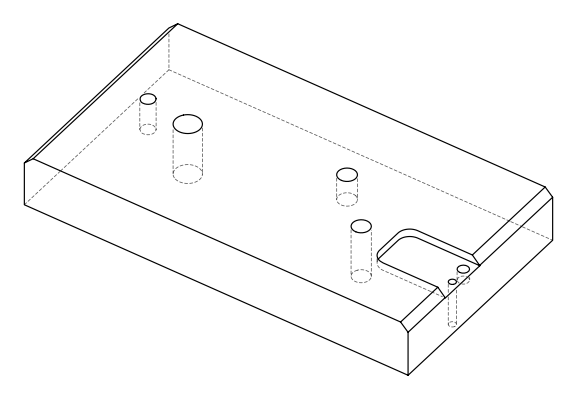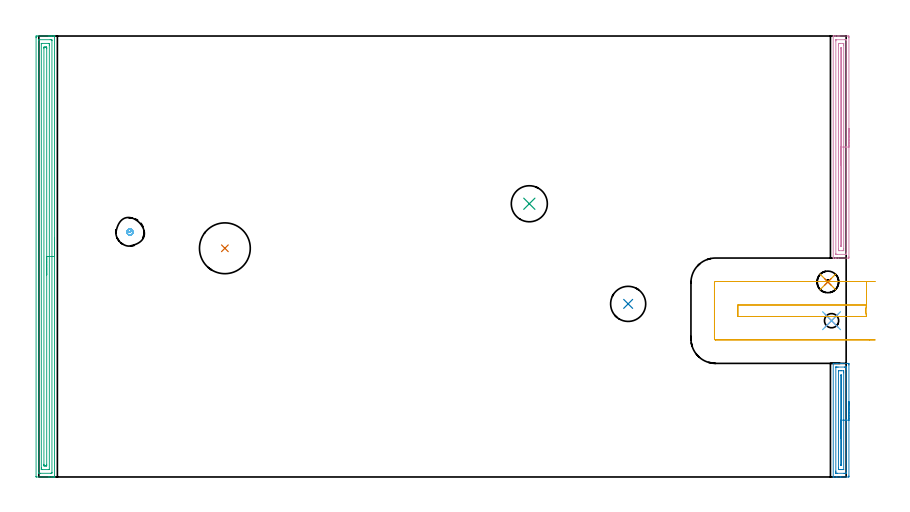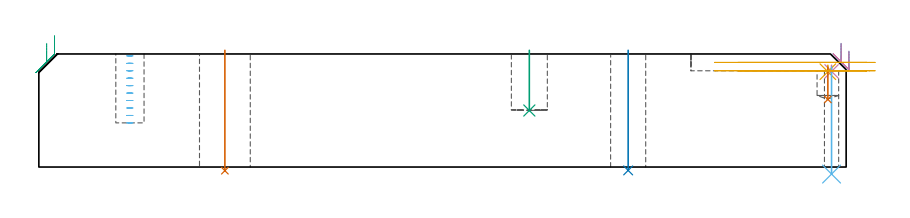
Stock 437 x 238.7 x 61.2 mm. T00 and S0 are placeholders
(PLAN: 12 operations, 8 tool changes, 17.2 min)
(1 INDEXABLE_INSERT_DRILL_THROUGH_HOLE_FROM_SOLID | STEP1HOLE_1 | NXT0302_026 | 0.26 min | 36314 mm3)
(2 INDEXABLE_INSERT_DRILL_THROUGH_HOLE_FROM_SOLID_1 | STEP1HOLE_2 | NXT0302_009 | 0.26 min | 17325 mm3)
(3 INDEXABLE_INSERT_DRILL_BLIND_HOLE_FROM_SOLID | STEP1POCKET | NXT0302_010 | 0.13 min | 9052 mm3)
(4 SPOT_DRILL | STEP1HOLE | NXT0321_9005460120000 | 0.03 min | 907 mm3)
(5 SPOT_DRILL_1 | STEP1POCKET_1 | NXT0321_9005460120000 | 0.03 min | 928 mm3)
(6 DRILL_THROUGH_HOLE_INTO_CENTER | STEP1HOLE | UGT0301_196 | 0.24 min | 2429 mm3)
(7 DRILL_BLIND_HOLE_INTO_CENTER | STEP1POCKET_1 | NXT0301_088 | 0.07 min | 1598 mm3)
(8 AREA_MILL | FG_CHAMFER_SURFACE | UGT0205_001 | 2.11 min | 2408 mm3)
(9 AREA_MILL_1 | FG_CHAMFER_SURFACE_1 | UGT0205_001 | 7.86 min | 11937 mm3)
(10 AREA_MILL_2 | FG_CHAMFER_SURFACE_2 | UGT0205_001 | 3.99 min | 4518 mm3)
(11 MILL_SLOT | SLOT_PARTIAL_RECTANGULAR | UGT0201_109 | Follow Part, ap 6.35, ae 75% | 1.56 min | 40570 mm3)
(12 MILL_BLIND_HOLE_FROM_SOLID_MATERIAL | STEP1POCKET_2 | UGT0201_130 | Spiral | 0.64 min | 6851 mm3)
(TOOL NXT0302_026 | Index. Insert Drill 27.5mm [880-D2750L32-03] | D27.5 PA176 FL83 Z2)
(TOOL NXT0302_009 | Index. Insert Drill 19mm [880-D1900L25-05] | D19 PA176 FL95 Z2)
(TOOL NXT0302_010 | Index. Insert Drill 19.5mm [880-D1950L25-05] | D19.5 PA176 FL98 Z2)
(TOOL NXT0321_9005460120000 | NC Spot Drill, 142deg, 12mm, Carbide, Uncoated | D12 PA142 FL30 Z2)
(TOOL UGT0301_196 | Twist Drill 7.7 mm | D7.7 PA118 FL73 Z2)
(TOOL NXT0301_088 | Carbide Drill 11.7mm [860.1-1170-035A1-MM 2214] | D11.7 PA140 FL55 Z2)
(TOOL UGT0205_001 | Chamfer Mill 20 x 3 x 45 deg. | D20 FL50 Z2)
(TOOL UGT0201_109 | End Mill 25.4 mm | D25.4 FL25 Z2)
(TOOL UGT0201_130 | Carbide End Mill 12.0 | D12 FL15 Z4)
(OP 1 INDEXABLE_INSERT_DRILL_THROUGH_HOLE_FROM_SOLID)
G17 G21 G94 G90
T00 M6
G54
G17 G0 G90 X100.7 Y123.8 S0 M3
G43 Z71.2 H1
G94 G81 G98 Z-1.98 F250. R63.2
G80
M5
M2
(OP 2 INDEXABLE_INSERT_DRILL_THROUGH_HOLE_FROM_SOLID_1)
G17 G21 G94 G90
T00 M6
G54
G17 G0 G90 X319. Y93.7 S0 M3
G43 Z71.2 H1
G94 G81 G98 Z-1.832 F250. R63.2
G80
M5
M2
(OP 3 INDEXABLE_INSERT_DRILL_BLIND_HOLE_FROM_SOLID)
G17 G21 G94 G90
T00 M6
G54
G17 G0 G90 X265.5 Y147.9 S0 M3
G43 Z71.2 H1
G94 G81 G98 Z30.6 F250. R63.2
G80
M5
M2
(OP 4 SPOT_DRILL)
G17 G21 G94 G90
T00 M6
G54
G17 G0 G90 X429.1 Y84.6 S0 M3
G43 Z71.2 H0
G94 G81 G98 Z51.769 F250. R55.1
G80
M5
M2
(OP 5 SPOT_DRILL_1)
G17 G21 G94 G90
T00 M6
G54
G17 G0 G90 X427.1 Y105.6 S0 M3
G43 Z71.2 H0
G94 G81 G98 Z51.596 F250. R55.1
G80
M5
M2
(OP 6 DRILL_THROUGH_HOLE_INTO_CENTER)
G17 G21 G94 G90
T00 M6
G54
G17 G0 G90 X429.1 Y84.6 S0 M3
G43 Z71.2 H0
G94 G73 G98 Z-3.813 F250. Q6.989 R54.1
G80
M5
M2
(OP 7 DRILL_BLIND_HOLE_INTO_CENTER)
G17 G21 G94 G90
T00 M6
G54
G17 G0 G90 X427.1 Y105.6 S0 M3
G43 Z71.2 H1
G94 G81 G98 Z36.6 F250. R54.1
G80
M5
M2
(OP 8 AREA_MILL)
G17 G21 G94 G90
T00 M6
G54
G17 G0 G90 X438.5 Y40.75 S1061 M3
G43 Z71.2 H0
Z62.7
G94 G1 Y40.712 Z61.828 F250.
Y40.598 Z60.964
Y40.409 Z60.112
Y40.147 Z59.28
Y39.813 Z58.474
Y39.41 Z57.7
Y38.942 Z56.964
Y38.41 Z56.272
Y37.821 Z55.629
Y37.178 Z55.04
Y36.486 Z54.508
Y35.75 Z54.04
Y34.976 Z53.637
Y34.17 Z53.303
Y33.338 Z53.041
Y32.486 Z52.852
Y31.622 Z52.738
Y30.75 Z52.7
Y0.547
X438.497 Y0.22 Z52.701
X438.492 Y0.01 Z52.704
X438.176 Y0. Z53.021
X434.686 Z56.508
X434.017 Z57.181
X433.814 Z57.384
X432.069 Z59.127
X431.663 Z59.536
X430.151 Z61.047
X430.073 Z61.119
X430.003 Y0.01 Z61.189
X430. Y0.103 Z61.2
Y61.397
X430.003 Y61.49 Z61.189
X430.074 Y61.498 Z61.119
X430.151 Y61.5 Z61.048
X431.663 Z59.535
X432.069 Z59.127
X432.272 Z58.925
X434.017 Z57.181
X434.686 Z56.508
X437.841 Z53.355
X438.176 Y61.497 Z53.021
X438.492 Y61.49 Z52.704
X438.497 Y61.28 Z52.701
X438.5 Y60.953 Z52.7
Y60.622
Y30.75
X437.086 Z54.114
X437.085 Y2.157 Z54.115
X437.084 Y2.074 Z54.116
X437.082 Y2.033 Z54.118
X437.08 Y2.019 Z54.12
X437.066 Y2.01 Z54.134
X436.747 Y2.002 Z54.453
X436.431 Y2.001 Z54.769
X435.877 Y2. Z55.323
X432.387 Z58.813
X432.069 Y2.001 Z59.131
X431.511 Y2.004 Z59.689
X431.444 Y2.01 Z59.756
X431.421 Y2.026 Z59.779
X431.418 Y2.098 Z59.782
X431.416 Y2.324 Z59.784
X431.414 Y2.991 Z59.786
Y3.212
X431.415 Y59.343 Z59.785
X431.416 Y59.426 Z59.784
X431.418 Y59.467 Z59.782
X431.42 Y59.481 Z59.78
X431.434 Y59.49 Z59.766
X431.753 Y59.498 Z59.447
X432.069 Y59.499 Z59.131
X432.623 Y59.5 Z58.577
X436.113 Z55.087
X436.431 Y59.499 Z54.769
X436.989 Y59.496 Z54.211
X437.056 Y59.49 Z54.144
X437.079 Y59.474 Z54.121
X437.082 Y59.402 Z54.118
X437.084 Y59.176 Z54.116
X437.086 Y58.509 Z54.114
Y58.288
Y30.75
X435.672 Z55.528
X435.671 Y4.101 Z55.529
X435.67 Y4.043 Z55.53
X435.668 Y4.016 Z55.532
X435.665 Y4.01 Z55.535
X435.654 Y4.004 Z55.546
X435.559 Y4.002 Z55.641
X434.785 Y4. Z56.415
X433.913 Z57.287
X433.039 Y4.001 Z58.161
X432.941 Y4.005 Z58.259
X432.848 Y4.01 Z58.352
X432.835 Y4.101 Z58.365
X432.833 Y4.211 Z58.367
X432.829 Y4.989 Z58.371
X432.828 Y5.104 Z58.372
X432.829 Y57.399 Z58.371
X432.83 Y57.457 Z58.37
X432.832 Y57.484 Z58.368
X432.835 Y57.49 Z58.365
X432.846 Y57.496 Z58.354
X432.941 Y57.498 Z58.259
X433.715 Y57.5 Z57.485
X434.587 Z56.613
X435.461 Y57.499 Z55.739
X435.559 Y57.495 Z55.641
X435.652 Y57.49 Z55.548
X435.665 Y57.399 Z55.535
X435.667 Y57.289 Z55.533
X435.671 Y56.511 Z55.529
X435.672 Y56.396 Z55.528
Y30.75
X434.257 Z56.943
Y6.751
X434.252 Y6.32 Z56.948
X434.249 Y6.245 Z56.951
X434.244 Y6.314 Z56.956
X434.243 Y6.328 Z56.957
Y55.171
X434.244 Y55.184 Z56.956
X434.25 Y55.2 Z56.95
X434.255 Y55.186 Z56.945
X434.257 Y55.172 Z56.943
Y30.75
Y29.878 Z56.981
Y29.014 Z57.095
Y28.162 Z57.283
Y27.33 Z57.546
Y26.524 Z57.88
Y25.75 Z58.282
Y25.014 Z58.751
Y24.322 Z59.282
Y23.679 Z59.872
Y23.09 Z60.515
Y22.559 Z61.207
Y22.09 Z61.943
Y21.687 Z62.717
Y21.353 Z63.523
Y21.091 Z64.355
Y20.902 Z65.206
Y20.788 Z66.071
Y20.75 Z66.943
G0 Z71.2
M5
M2
(OP 9 AREA_MILL_1)
G17 G21 G94 G90
T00 M6
G54
G17 G0 G90 X8.5 Y129.35 S1061 M3
G43 Z71.2 H0
G94 G1 Y129.312 Z70.328 F250.
Y129.198 Z69.463
Y129.009 Z68.612
Y128.747 Z67.78
Y128.413 Z66.974
Y128.01 Z66.2
Y127.542 Z65.464
Y127.01 Z64.772
Y126.421 Z64.129
Y125.778 Z63.54
Y125.086 Z63.008
Y124.35 Z62.54
Y123.576 Z62.137
Y122.77 Z61.803
Y121.938 Z61.541
Y121.086 Z61.352
Y120.222 Z61.238
Y119.35 Z61.2
Y0.164
X8.497 Y0.01 Z61.188
X8.461 Y0.007 Z61.152
X8.093 Y0. Z60.792
X7.707 Z60.407
X7.056 Z59.751
X5.841 Z58.538
X5.278 Z57.972
X-1.227 Y0.001 Z51.471
X-1.492 Y0.01 Z51.206
X-1.499 Y0.274 Z51.199
Y0.296
X-1.5 Y237.755 Z51.2
X-1.499 Y238.09 Z51.201
X-1.494 Y238.642 Z51.204
X-1.492 Y238.692 Z51.206
X-0.944 Y238.7 Z51.753
X5.278 Z57.972
X5.841 Z58.538
X6.167 Z58.863
X6.73 Z59.426
X7.056 Z59.751
X7.707 Z60.407
X8.093 Z60.792
X8.461 Y238.693 Z61.152
X8.497 Y238.69 Z61.188
X8.5 Y238.536 Z61.2
Y119.35
X7.086 Z59.786
X7.085 Y2.396 Z59.785
X7.084 Y2.367 Z59.784
X7.056 Y2.01 Z59.756
X6.559 Y2.001 Z59.259
X0.833 Y2. Z53.533
X0.337 Y2.001 Z53.037
X-0.056 Y2.01 Z52.644
X-0.084 Y2.396 Z52.616
X-0.085 Y2.425 Z52.615
Y236.304
X-0.084 Y236.333 Z52.616
X-0.056 Y236.69 Z52.644
X0.441 Y236.699 Z53.141
X6.167 Y236.7 Z58.867
X6.663 Y236.699 Z59.363
X7.056 Y236.69 Z59.756
X7.084 Y236.304 Z59.784
X7.085 Y236.275 Z59.785
X7.086 Y119.35 Z59.786
X5.672 Z58.372
X5.671 Y4.181 Z58.371
Y4.082
X5.668 Y4.034 Z58.368
X5.665 Y4.017 Z58.365
X5.638 Y4.01 Z58.338
X5.457 Y4.001 Z58.157
X1.722 Y4. Z54.422
X1.542 Y4.001 Z54.242
X1.422 Y4.005 Z54.122
X1.335 Y4.011 Z54.035
X1.332 Y4.05 Z54.032
X1.33 Y4.181 Z54.03
X1.328 Y4.577 Z54.028
Y5.074
X1.329 Y234.519 Z54.029
Y234.618
X1.332 Y234.666 Z54.032
X1.335 Y234.683 Z54.035
X1.362 Y234.69 Z54.062
X1.543 Y234.699 Z54.243
X5.278 Y234.7 Z57.978
X5.458 Y234.698 Z58.158
X5.578 Y234.695 Z58.278
X5.665 Y234.689 Z58.365
X5.668 Y234.65 Z58.368
X5.67 Y234.519 Z58.37
X5.671 Y234.123 Z58.371
X5.672 Y233.626 Z58.372
Y119.35
X4.257 Z56.957
Y6.859
X4.251 Y6.105 Z56.951
X4.242 Y6.01 Z56.942
X4.142 Y6.005 Z56.842
X3.928 Y6.002 Z56.628
X3.5 Y6. Z56.2
X3.467 Z56.167
X3.06 Y6.002 Z55.76
X2.856 Y6.005 Z55.556
X2.76 Y6.01 Z55.46
X2.75 Y6.074 Z55.45
X2.743 Y6.727 Z55.443
Y6.859
Y231.84
X2.749 Y232.594 Z55.449
X2.757 Y232.69 Z55.457
X2.858 Y232.695 Z55.558
X3.072 Y232.698 Z55.772
X3.5 Y232.7 Z56.2
X3.533 Z56.233
X3.94 Y232.698 Z56.64
X4.144 Y232.695 Z56.844
X4.24 Y232.69 Z56.94
X4.25 Y232.626 Z56.95
X4.257 Y231.973 Z56.957
Y231.84
Y119.35
Y118.478 Z56.995
Y117.614 Z57.109
Y116.762 Z57.298
Y115.93 Z57.56
Y115.124 Z57.894
Y114.35 Z58.297
Y113.614 Z58.766
Y112.922 Z59.297
Y112.279 Z59.886
Y111.69 Z60.529
Y111.158 Z61.222
Y110.69 Z61.957
Y110.287 Z62.731
Y109.953 Z63.537
Y109.691 Z64.369
Y109.502 Z65.221
Y109.388 Z66.086
Y109.35 Z66.957
G0 Z71.2
M5
M2
(OP 10 AREA_MILL_2)
G17 G21 G94 G90
T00 M6
G54
G17 G0 G90 X438.5 Y188.6 S1061 M3
G43 Z71.2 H0
Z62.7
G94 G1 Y188.562 Z61.828 F250.
Y188.448 Z60.964
Y188.259 Z60.112
Y187.997 Z59.28
Y187.663 Z58.474
Y187.26 Z57.7
Y186.792 Z56.964
Y186.26 Z56.272
Y185.671 Z55.629
Y185.028 Z55.04
Y184.336 Z54.509
Y183.6 Z54.04
Y182.826 Z53.637
Y182.02 Z53.303
Y181.188 Z53.041
Y180.336 Z52.852
Y179.472 Z52.738
Y178.6 Z52.7
Y119.131
X438.498 Y118.8 Z52.701
X438.494 Y118.51 Z52.704
X438.176 Y118.5 Z53.022
X432.941 Z58.253
X431.555 Z59.641
X431.197 Z59.998
X430.267 Z60.933
X430.133 Z61.059
X430.072 Y118.503 Z61.12
X430.003 Y118.51 Z61.188
X430. Y118.684 Z61.2
Y238.516
X430.003 Y238.69 Z61.188
X430.132 Y238.698 Z61.06
X430.267 Y238.7 Z60.933
X430.479 Z60.72
X431.197 Z59.998
X432.428 Z58.769
X432.941 Z58.253
X433.557 Z57.639
X437.919 Z53.279
X438.176 Y238.697 Z53.022
X438.494 Y238.69 Z52.704
X438.498 Y238.4 Z52.701
X438.5 Y238.069 Z52.7
Y237.737
Y178.6
X437.086 Z54.114
Y121.143
X437.085 Y120.92 Z54.115
X437.081 Y120.584 Z54.119
X437.079 Y120.51 Z54.121
X436.976 Y120.505 Z54.224
X436.839 Y120.501 Z54.361
X432.069 Y120.5 Z59.131
X431.604 Y120.501 Z59.596
X431.457 Y120.507 Z59.743
X431.428 Y120.509 Z59.772
X431.421 Y120.561 Z59.779
X431.417 Y120.694 Z59.783
X431.415 Y120.92 Z59.785
X431.414 Y236.057 Z59.786
X431.415 Y236.281 Z59.785
X431.419 Y236.616 Z59.781
X431.421 Y236.69 Z59.779
X431.524 Y236.695 Z59.676
X431.661 Y236.699 Z59.539
X436.431 Y236.7 Z54.769
X436.895 Y236.699 Z54.305
X437.043 Y236.693 Z54.157
X437.072 Y236.691 Z54.128
X437.079 Y236.639 Z54.121
X437.083 Y236.506 Z54.117
X437.085 Y236.281 Z54.115
X437.086 Y178.6 Z54.114
X435.672 Z55.528
X435.671 Y123.487 Z55.529
X435.667 Y122.708 Z55.533
X435.665 Y122.599 Z55.535
X435.654 Y122.51 Z55.546
X435.559 Y122.508 Z55.641
X434.889 Y122.501 Z56.311
X433.143 Z58.057
X432.941 Y122.506 Z58.259
X432.875 Y122.51 Z58.325
X432.835 Y122.523 Z58.365
X432.832 Y122.593 Z58.368
X432.83 Y122.708 Z58.37
X432.829 Y122.824 Z58.371
X432.828 Y123.602 Z58.372
X432.829 Y233.713 Z58.371
X432.833 Y234.492 Z58.367
X432.835 Y234.601 Z58.365
X432.846 Y234.69 Z58.354
X432.941 Y234.692 Z58.259
X433.611 Y234.7 Z57.589
X435.356 Y234.699 Z55.844
X435.559 Y234.694 Z55.641
X435.625 Y234.69 Z55.575
X435.665 Y234.677 Z55.535
X435.668 Y234.607 Z55.532
X435.67 Y234.492 Z55.53
X435.671 Y234.376 Z55.529
X435.672 Y233.598 Z55.528
Y178.6
X434.257 Z56.943
Y125.376
X434.252 Y124.942 Z56.948
X434.249 Y124.843 Z56.951
X434.244 Y124.936 Z56.956
X434.243 Y124.951 Z56.957
Y231.824
X434.248 Y232.258 Z56.952
X434.251 Y232.355 Z56.949
X434.256 Y232.264 Z56.944
X434.257 Y232.249 Z56.943
Y178.6
Y177.728 Z56.981
Y176.864 Z57.095
Y176.012 Z57.283
Y175.18 Z57.546
Y174.374 Z57.88
Y173.6 Z58.282
Y172.864 Z58.751
Y172.172 Z59.282
Y171.529 Z59.872
Y170.94 Z60.515
Y170.408 Z61.207
Y169.94 Z61.943
Y169.537 Z62.717
Y169.203 Z63.522
Y168.941 Z64.355
Y168.752 Z65.206
Y168.638 Z66.071
Y168.6 Z66.943
G0 Z71.2
M5
M2
(OP 11 MILL_SLOT)
G17 G21 G94 G90
T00 M6
G54
G17 G0 G90 X452.7 Y105.8 S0 M3
G43 Z71.2 H0
Z56.65
G94 G1 X449.7 F250.
X448.027 F500.
Y93.1
G3 X448.027 Y86.9 R12.7
G1 X378.4
Y93.1
X448.027
Y105.8
X366.3
G3 X365.7 Y105.2 R0.6
G1 Y74.8
G3 X366.3 Y74.2 R0.6
G1 X449.7
X452.7 F250.
G0 Y105.8 Z52.1
G1 X449.7
X448.027 F500.
Y93.1
G3 X448.027 Y86.9 R12.7
G1 X378.4
Y93.1
X448.027
Y105.8
X366.3
G3 X365.7 Y105.2 R0.6
G1 Y74.8
G3 X366.3 Y74.2 R0.6
G1 X449.7
X452.7 F250.
G0 Z71.2
M5
M2
(OP 12 MILL_BLIND_HOLE_FROM_SOLID_MATERIAL)
G17 G21 G94 G90
T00 M6
G54
G17 G0 G90 X49.3 Y132.6 S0 M3
G43 Z71.2 H0
Z60.17
G94 G3 X50.06 Y133.49 R0.77 F250.
X49.042 Y134.23 R0.89
X47.67 Y132.342 R1.65
X49.042 Y134.23 R-1.65
X48.356 Y133.286 R0.825
X49.3 Y132.6 R0.825
G0 Z56.14
G3 X50.06 Y133.49 R0.77
X49.042 Y134.23 R0.89
X47.67 Y132.342 R1.65
X49.042 Y134.23 R-1.65
X48.356 Y133.286 R0.825
X49.3 Y132.6 R0.825
G0 Z52.11
G3 X50.06 Y133.49 R0.77
X49.042 Y134.23 R0.89
X47.67 Y132.342 R1.65
X49.042 Y134.23 R-1.65
X48.356 Y133.286 R0.825
X49.3 Y132.6 R0.825
G0 Z48.08
G3 X50.06 Y133.49 R0.77
X49.042 Y134.23 R0.89
X47.67 Y132.342 R1.65
X49.042 Y134.23 R-1.65
X48.356 Y133.286 R0.825
X49.3 Y132.6 R0.825
G0 Z44.05
G3 X50.06 Y133.49 R0.77
X49.042 Y134.23 R0.89
X47.67 Y132.342 R1.65
X49.042 Y134.23 R-1.65
X48.356 Y133.286 R0.825
X49.3 Y132.6 R0.825
G0 Z40.02
G3 X50.06 Y133.49 R0.77
X49.042 Y134.23 R0.89
X47.67 Y132.342 R1.65
X49.042 Y134.23 R-1.65
X48.356 Y133.286 R0.825
X49.3 Y132.6 R0.825
G0 Z35.99
G3 X50.06 Y133.49 R0.77
X49.042 Y134.23 R0.89
X47.67 Y132.342 R1.65
X49.042 Y134.23 R-1.65
X48.356 Y133.286 R0.825
X49.3 Y132.6 R0.825
G0 Z31.96
G3 X50.06 Y133.49 R0.77
X49.042 Y134.23 R0.89
X47.67 Y132.342 R1.65
X49.042 Y134.23 R-1.65
X48.356 Y133.286 R0.825
X49.3 Y132.6 R0.825
G0 Z27.93
G3 X50.06 Y133.49 R0.77
X49.042 Y134.23 R0.89
X47.67 Y132.342 R1.65
X49.042 Y134.23 R-1.65
X48.356 Y133.286 R0.825
X49.3 Y132.6 R0.825
G0 Z23.9
G3 X50.06 Y133.49 R0.77
X49.042 Y134.23 R0.89
X47.67 Y132.342 R1.65
X49.042 Y134.23 R-1.65
X48.356 Y133.286 R0.825
X49.3 Y132.6 R0.825
G0 Z71.2
M5
M2
